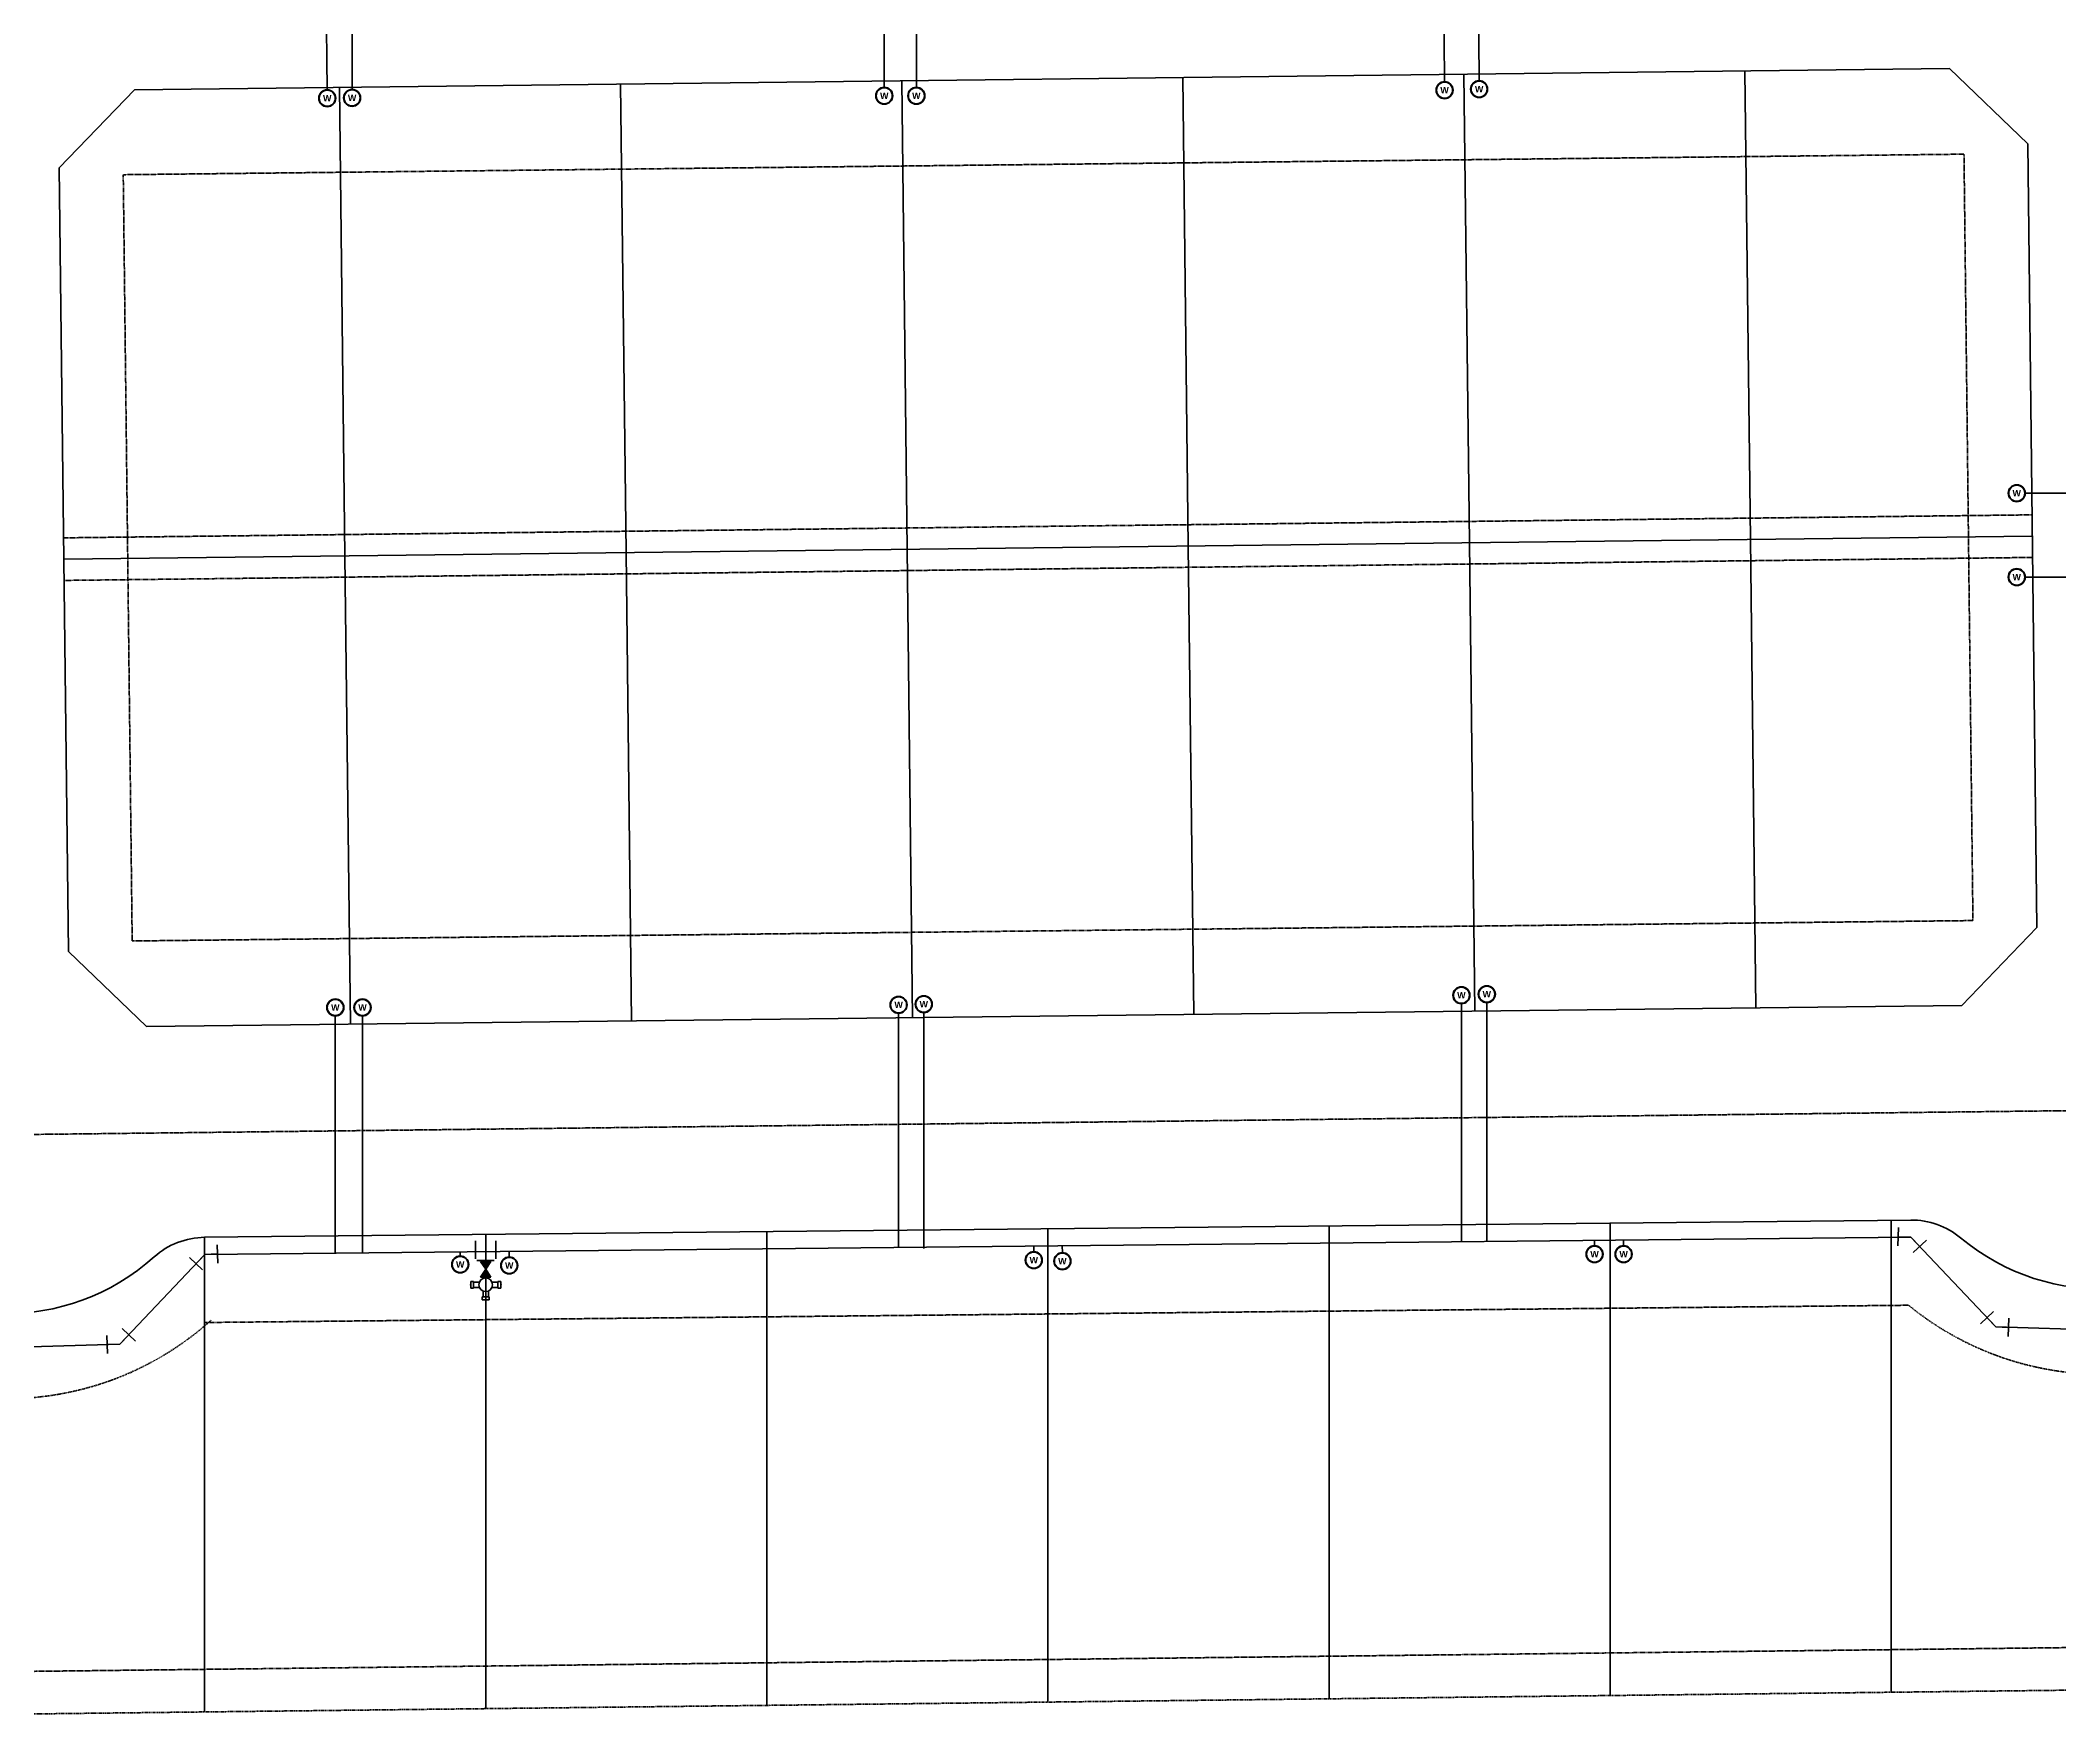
# Model space of a CAD drawing. Header units: feet. Extents: x -96 to 999, y -5 to 696.
# Drawn here: x 156.5 to 630.6, y 0 to 394.8 of the extents above; entities that cross this region are included whole.
import ezdxf
from ezdxf.enums import TextEntityAlignment as Align

# ---------------------------------------------------------------- set-up
doc = ezdxf.new("R2010")
doc.units = ezdxf.units.FT
doc.header["$MEASUREMENT"] = 0
for name, pattern in [('AutoCAD_Module2$0$BORDER2', [0.875, 0.25, -0.125, 0.25, -0.125, 0, -0.125]), ('CENTER2', [1.125, 0.75, -0.125, 0.125, -0.125]), ('HIDDEN2', [0.1875, 0.125, -0.0625])]:
    doc.linetypes.add(name, pattern=pattern)
for name, color, linetype, lineweight in [('AutoCAD_Module2$0$BOUNDARY', 7, 'AutoCAD_Module2$0$BORDER2', 90), ('BUILDINGLINE', 6, 'HIDDEN2', 40), ('EASEMENT', 3, 'HIDDEN2', 40), ('LOTLINES', 231, 'Continuous', 60), ('ROW', 5, 'Continuous', 80), ('WATERLINE', 4, 'Continuous', 35), ('X-ROAD-CL', 2, 'CENTER2', 40)]:
    doc.layers.add(name, color=color, linetype=linetype, lineweight=lineweight)
doc.styles.add('PROPOSED', font='arialbd.ttf', dxfattribs={"height": 2.5})

# ---------------------------------------------------------------- blocks, each defined once
blk = doc.blocks.new('FH-P')
h = blk.add_hatch(color=256)
h.dxf.hatch_style = 1
h.paths.add_polyline_path([(1.19, 6), (0, 6), (0, 4.16)])
h.paths.add_polyline_path([(0, 4.16), (0, 2.33), (1.19, 2.33)])
h.paths.add_polyline_path([(0, 4.16), (-1.19, 2.33), (0, 2.33)])
h.paths.add_polyline_path([(0, 6), (-1.19, 6), (0, 4.16)])
for p, q in [((-0.8, 11.32), (0.8, 11.32)), ((-0.8, 11.32), (-0.8, 10.68)), ((-0.8, 10.68), (0.8, 10.68)), ((-0.64, 10.68), (-0.64, 9.28)), ((0.64, 10.68), (0.64, 9.28)), ((0.8, 11.32), (0.8, 10.68)), ((-3.51, 8.61), (-3.51, 7.02)), ((-3.51, 8.61), (-2.87, 8.61)), ((-3.51, 7.02), (-2.87, 7.02)), ((-2.87, 8.61), (-2.87, 7.02)), ((-2.87, 8.45), (-1.46, 8.45)), ((-2.87, 7.18), (-1.46, 7.18)), ((-1.19, 6), (1.19, 6)), ((0, 4.16), (-1.19, 6)), ((0, 7.81), (0, 0)), ((0, 4.16), (1.19, 6)), ((1.46, 8.45), (2.87, 8.45)), ((1.46, 7.18), (2.87, 7.18)), ((2.87, 8.61), (2.87, 7.02)), ((2.87, 8.61), (3.51, 8.61)), ((2.87, 7.02), (3.51, 7.02)), ((3.51, 8.61), (3.51, 7.02)), ((-2.41, -2.52), (-2.41, 1.75)), ((-1.98, 2.12), (2.05, 2.12)), ((0, 4.16), (-1.19, 2.33)), ((-1.19, 2.33), (1.19, 2.33)), ((0, 4.16), (1.19, 2.33)), ((2.41, -2.52), (2.41, 1.7))]:
    blk.add_line(p, q)
at = {"const_width": 0.159}
for points in [[(-0.07, 11.46, 1), (0.09, 11.46, 1)], [(-3.74, 7.79, 1), (-3.58, 7.79, 1)], [(3.56, 7.81, 1), (3.72, 7.81, 1)]]:
    blk.add_lwpolyline(points, format="xyb", close=True, dxfattribs=at)
blk.add_circle((0, 7.81), 1.59)
blk = doc.blocks.new('45')
for p, q in [((2.11, 3.04), (-2.11, 3.03)), ((0, 3.03), (0, 0)), ((2.12, -2.12), (0, 0)), ((3.63, -0.61), (0.62, -3.63))]:
    blk.add_line(p, q)
blk = doc.blocks.new('WM-P')
h = blk.add_hatch(color=256)
h.dxf.hatch_style = 1
h.paths.add_polyline_path([(2, 0, 1), (-2, 0, 1)])
h.paths.add_polyline_path([(-1.88, 0, -1), (1.88, 0, -1)], flags=16)
h.paths.add_polyline_path([(-1.49, 0.51, -1), (1.49, -0.51, -1)], flags=0)
h.paths.add_polyline_path([(-1.36, -1.13), (1.36, -1.13), (1.36, 1.12), (-1.36, 1.12)], flags=8)
for radius in [2, 1.88]:
    blk.add_circle((0, 0), radius)
at = {"style": 'PROPOSED'}
blk.add_text('W', height=1.5, dxfattribs=at).set_placement((0, 0), align=Align.MIDDLE_CENTER)

msp = doc.modelspace()

# ---------------------------------------------------------------- hatches: boundary and pattern name
at = {"layer": 'BUILDINGLINE'}
h = msp.add_hatch(dxfattribs=at)
h.set_pattern_fill('ANSI31', color=256)
edge = h.paths.add_edge_path()
edge.add_line((162.1, 267.97), (624.25, 273.37))

# ---------------------------------------------------------------- linework, layer by layer
at = {"layer": 'AutoCAD_Module2$0$BOUNDARY'}
msp.add_line((839.73, 9.8), (0, 0), dxfattribs=at)
at = {"layer": 'BUILDINGLINE'}
for p, q in [((608.15, 368.06), (175.99, 363.24)), ((610.25, 188.1), (608.15, 368.06)), ((178.09, 183.31), (175.99, 363.24)), ((178.09, 183.31), (610.25, 188.1)), ((195.3, 93.72), (595.13, 97.77))]:
    msp.add_line(p, q, dxfattribs=at)
for centre, start, end in [((637.73, 403.53), 320.8038, 131.4428), ((145.59, 397.79), 50.8327, 221.1786), ((640.65, 153.55), 230.7812, 41.1794), ((148.5, 147.81), 140.7323, 311.9257)]:
    msp.add_arc(centre, 72, start, end, dxfattribs=at)
at = {"layer": 'EASEMENT'}
for p, q in [((161.99, 277.97), (624.14, 283.37)), ((162.1, 267.97), (624.25, 273.37)), ((772.64, 19.02), (14.88, 10.17))]:
    msp.add_line(p, q, dxfattribs=at)
at = {"layer": 'LOTLINES'}
for p, q in [((294.03, 274.51), (292.75, 384.51)), ((360.03, 275.28), (358.75, 385.28)), ((426.03, 276.05), (424.74, 386.05)), ((492.02, 276.82), (490.74, 386.82)), ((558.02, 277.6), (556.73, 387.59)), ((228.04, 273.74), (226.76, 383.74)), ((162.04, 272.97), (624.2, 278.37)), ((361.31, 165.29), (360.03, 275.28)), ((427.31, 166.06), (426.03, 276.05)), ((493.31, 166.83), (492.02, 276.82)), ((559.3, 167.6), (558.02, 277.6)), ((229.32, 163.75), (228.04, 273.74)), ((295.32, 164.52), (294.03, 274.51)), ((261.09, 114.39), (261.09, 3.05)), ((327.09, 115.06), (327.09, 3.82)), ((393.09, 115.73), (393.09, 4.59)), ((459.09, 116.39), (459.09, 5.36)), ((525.09, 117.06), (525.09, 6.13)), ((591.09, 117.73), (591.09, 6.9)), ((195.09, 113.72), (195.09, 2.28))]:
    msp.add_line(p, q, dxfattribs=at)
msp.add_point((558.02, 277.6), dxfattribs=at)
msp.add_point((558.02, 277.6), dxfattribs=at)
msp.add_point((558.02, 277.6), dxfattribs=at)
msp.add_point((558.02, 277.6), dxfattribs=at)
at = {"layer": 'ROW'}
for p, q in [((604.77, 388.15), (178.62, 383.17)), ((604.77, 388.15), (623.12, 370.5)), ((178.62, 383.17), (160.97, 364.83)), ((625.27, 186.51), (623.12, 370.5)), ((163.12, 180.84), (160.97, 364.83)), ((625.27, 186.51), (607.62, 168.17)), ((163.12, 180.84), (181.47, 163.19)), ((181.47, 163.19), (607.62, 168.17)), ((195.09, 113.72), (595.66, 117.78))]:
    msp.add_line(p, q, dxfattribs=at)
for centre, radius, start, end in [((637.73, 403.53), 52, 320.2168, 132.0493), ((640.65, 153.55), 52, 230.1923, 41.7829), ((148.5, 147.81), 52, 140.1438, 311.9257), ((595.84, 99.78), 18, 50.1923, 90.5796), ((195.28, 95.72), 18, 90.5796, 131.9257)]:
    msp.add_arc(centre, radius, start, end, dxfattribs=at)
at = {"layer": 'WATERLINE'}
for p, q in [((223.88, 383.07), (223.34, 437.92)), ((229.72, 383.15), (229.72, 437.99)), ((354.66, 383.78), (354.66, 439.21)), ((362.19, 383.78), (362.19, 439.25)), ((486.2, 384.96), (485.66, 440.49)), ((494.32, 385.34), (493.79, 440.57)), ((622.41, 288.45), (678.11, 288.45)), ((622.53, 268.76), (678.28, 268.76)), ((358.03, 166.3), (358.03, 111.37)), ((363.94, 166.59), (363.94, 111.09)), ((490.15, 168.68), (490.15, 112.68)), ((496.12, 168.81), (496.12, 112.77)), ((225.78, 165.69), (225.78, 110.03)), ((232.16, 165.82), (232.16, 110.1)), ((195.13, 109.72), (595.7, 113.78)), ((595.7, 113.78), (615.61, 92.67)), ((195.13, 109.72), (175.22, 88.62)), ((255.1, 109.36), (255.1, 110.33)), ((266.61, 109.11), (266.6, 110.45)), ((389.76, 110.38), (389.76, 111.69)), ((396.47, 110.12), (396.45, 111.76)), ((521.41, 111.77), (521.4, 113.02)), ((528.24, 111.77), (528.23, 113.09)), ((656.65, 91.48), (615.61, 92.67)), ((134.18, 87.43), (175.22, 88.62))]:
    msp.add_line(p, q, dxfattribs=at)
at = {"layer": 'X-ROAD-CL'}
msp.add_line((138.62, 137.69), (650.77, 143.67), dxfattribs=at)

# ---------------------------------------------------------------- block references
at = {"layer": 'WATERLINE'}
for p in [(486.2, 383.09), (494.32, 383.34), (223.88, 381.19), (229.72, 381.27), (354.66, 381.78), (362.19, 381.78), (620.53, 288.45), (620.53, 268.76), (490.15, 170.55), (496.12, 170.81), (225.78, 167.69), (232.16, 167.69), (358.03, 168.3), (363.94, 168.46), (255.1, 107.36), (266.61, 107.11), (389.76, 108.38), (396.47, 108.12), (521.41, 109.77), (528.24, 109.77)]:
    msp.add_blockref('WM-P', p, dxfattribs=at)
at = {"layer": 'WATERLINE', "xscale": -1}
for p, rotation in [((195.13, 109.72), 136.6589406609637), ((175.22, 88.62), 316.6589406609637)]:
    msp.add_blockref('45', p, dxfattribs=dict(at, rotation=rotation))
at = {"layer": 'WATERLINE'}
for name, p, rotation in [('45', (595.7, 113.78), 223.3410593390363), ('FH-P', (261.09, 110.39), 180), ('45', (615.61, 92.67), 43.34105933903639)]:
    msp.add_blockref(name, p, dxfattribs=dict(at, rotation=rotation))

doc.saveas('drawing.dxf')
